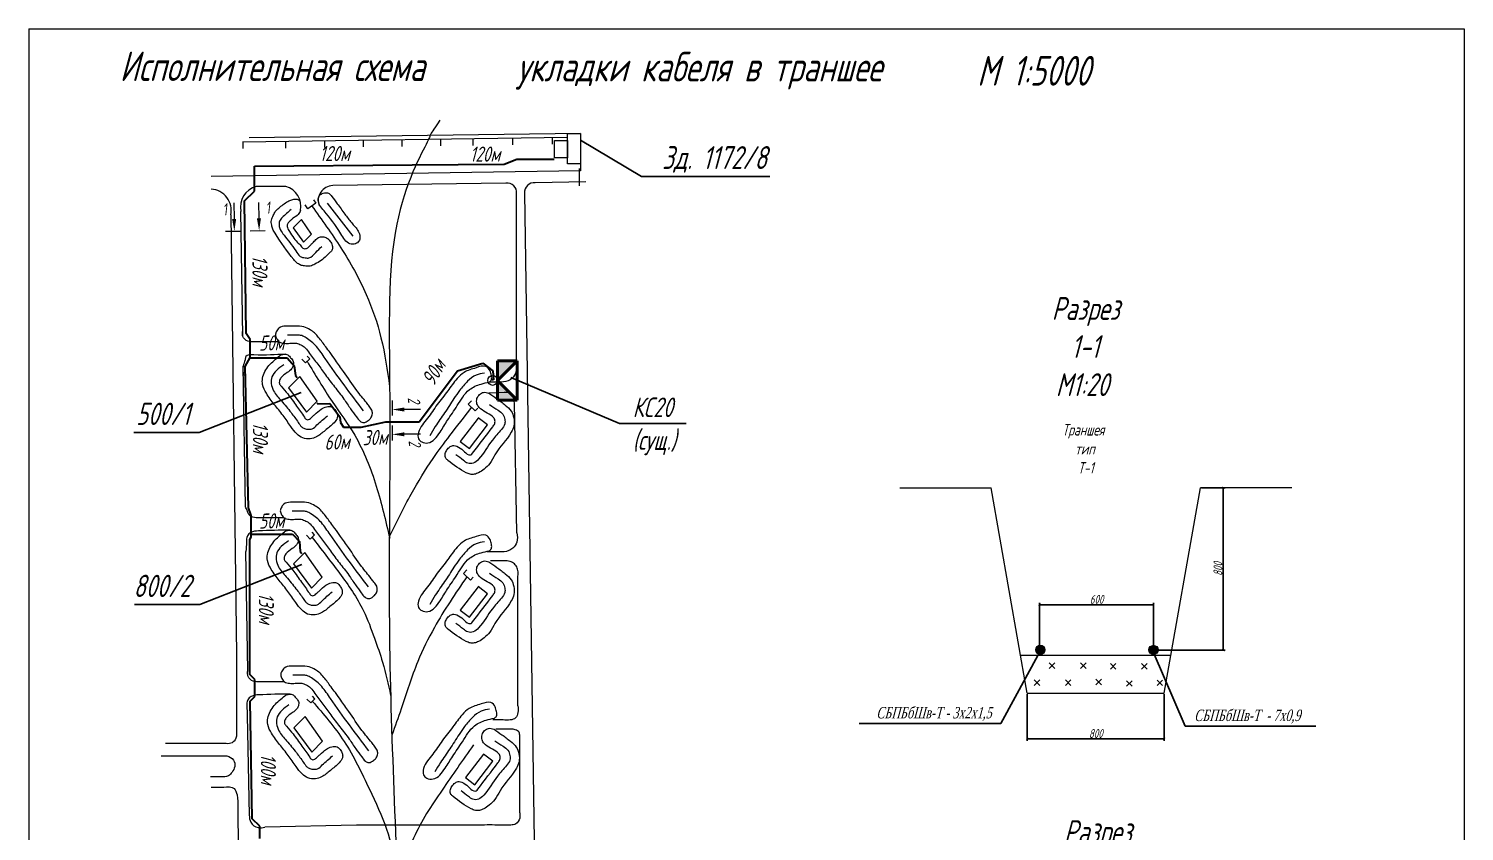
# Model space of a CAD drawing. Header units: millimetres. Extents: x 10081 to 14674, y 790 to 10644.
# Drawn here: x 13125 to 14094, y 4417 to 4958 of the extents above; entities that cross this region are included whole.
import ezdxf
from ezdxf import colors
from ezdxf.entities.mleader import LeaderData, LeaderLine
from ezdxf.enums import TextEntityAlignment as Align
from ezdxf.math import Vec2, Vec3

# ---------------------------------------------------------------- set-up
doc = ezdxf.new("R2010")
doc.units = ezdxf.units.MM
doc.layers.get('Defpoints').update_dxf_attribs({"color": 33})
for name, color, linetype, lineweight in [('Линия выноска', 137, 'Continuous', 20), ('Линия связи (Вновь)', 3, 'Continuous', 60), ('Размерная', 4, 'Continuous', 25), ('Рамка толстая', 7, 'Continuous', 60), ('Строительный', 251, 'Continuous', 13), ('ТаБлица', 253, 'Continuous', 25), ('текст', 7, 'Continuous', 25), ('Щиты пульты (Вновь)', 5, 'Continuous', 50), ('Элемент эл. схем', 7, 'Continuous', 35)]:
    doc.layers.add(name, color=color, linetype=linetype, lineweight=lineweight)
doc.layers.add('Текст.', color=51, linetype='Continuous')
doc.styles.add('Simplex', font='simplex.shx', dxfattribs={"width": 0.7, "oblique": 15})
doc.dimstyles.new('Simplex', dxfattribs={"dimtxt": 2.5, "dimasz": 2.5, "dimexe": 1.25, "dimexo": 0.625, "dimtad": 1, "dimtxsty": 'Simplex', "dimcen": 2.5, "dimclrt": 2, "dimadec": 0, "dimazin": 0, "dimtfac": 1, "dimtmove": 0, "dimatfit": 3, "dimfxl": 1, "dimarcsym": 0})

# ---------------------------------------------------------------- blocks, each defined once
blk = doc.blocks.new('_ArchTick')
at = {"color": 0, "linetype": 'ByBlock', "const_width": 0.15}
blk.add_lwpolyline([(-0.5, -0.5), (0.5, 0.5)], dxfattribs=at)
blk = doc.blocks.new('*D79')
at = {"layer": 'Defpoints', "color": 0, "lineweight": 40, "transparency": 16777216}
for p in [(13915.91, 4648.74), (13931.31, 4648.74), (13886.12, 4539.22)]:
    blk.add_point(p, dxfattribs=at)
at = {"layer": 'Размерная', "color": 0, "lineweight": -2, "transparency": 16777216}
for p, q in [((13916.53, 4648.74), (13932.56, 4648.74)), ((13931.31, 4539.22), (13931.31, 4648.74)), ((13886.75, 4539.22), (13932.56, 4539.22))]:
    blk.add_line(p, q, dxfattribs=at)
at = {"layer": 'Размерная', "color": 0, "lineweight": -2, "transparency": 16777216, "xscale": 1.5, "yscale": 1.5, "zscale": 1.5}
for p, rotation in [((13931.31, 4648.74), 90), ((13931.31, 4539.22), 270)]:
    blk.add_blockref('_ArchTick', p, dxfattribs=dict(at, rotation=rotation))
at = {"layer": 'Размерная', "color": 2, "lineweight": 20, "transparency": 16777216, "insert": (13927.68, 4593.98), "char_height": 2, "attachment_point": 5, "rotation": 90, "style": 'Simplex'}
blk.add_mtext('{\\H3x;\\C256;800}', dxfattribs=at)
blk = doc.blocks.new('*D80')
at = {"layer": 'Defpoints', "color": 0, "lineweight": 40, "transparency": 16777216}
for p in [(13799.07, 4510.14), (13891.47, 4510.14), (13891.47, 4479.4)]:
    blk.add_point(p, dxfattribs=at)
at = {"layer": 'Размерная', "color": 0, "lineweight": -2, "transparency": 16777216}
for p, q in [((13799.07, 4509.52), (13799.07, 4478.15)), ((13891.47, 4509.52), (13891.47, 4478.15)), ((13799.07, 4479.4), (13891.47, 4479.4))]:
    blk.add_line(p, q, dxfattribs=at)
at = {"layer": 'Размерная', "color": 0, "lineweight": -2, "transparency": 16777216, "xscale": 1.5, "yscale": 1.5, "zscale": 1.5, "rotation": 180}
blk.add_blockref('_ArchTick', (13799.07, 4479.4), dxfattribs=at)
at = {"layer": 'Размерная', "color": 0, "lineweight": -2, "transparency": 16777216, "xscale": 1.5, "yscale": 1.5, "zscale": 1.5}
blk.add_blockref('_ArchTick', (13891.47, 4479.4), dxfattribs=at)
at = {"layer": 'Размерная', "color": 2, "lineweight": 20, "transparency": 16777216, "insert": (13845.27, 4483.02), "char_height": 2, "attachment_point": 5, "style": 'Simplex'}
blk.add_mtext('{\\H3x;\\C256;800}', dxfattribs=at)
blk = doc.blocks.new('*D83')
at = {"layer": 'Defpoints', "color": 0, "lineweight": 40, "transparency": 16777216}
for p in [(13884.32, 4569.89), (13807.32, 4540.65), (13884.32, 4540.65)]:
    blk.add_point(p, dxfattribs=at)
at = {"layer": 'Размерная', "color": 0, "lineweight": -2, "transparency": 16777216}
for p, q in [((13807.32, 4541.27), (13807.32, 4571.14)), ((13807.32, 4569.89), (13884.32, 4569.89)), ((13884.32, 4541.27), (13884.32, 4571.14))]:
    blk.add_line(p, q, dxfattribs=at)
at = {"layer": 'Размерная', "color": 0, "lineweight": -2, "transparency": 16777216, "xscale": 1.5, "yscale": 1.5, "zscale": 1.5, "rotation": 180}
blk.add_blockref('_ArchTick', (13807.32, 4569.89), dxfattribs=at)
at = {"layer": 'Размерная', "color": 0, "lineweight": -2, "transparency": 16777216, "xscale": 1.5, "yscale": 1.5, "zscale": 1.5}
blk.add_blockref('_ArchTick', (13884.32, 4569.89), dxfattribs=at)
at = {"layer": 'Размерная', "color": 2, "lineweight": 20, "transparency": 16777216, "insert": (13845.82, 4573.51), "char_height": 2, "attachment_point": 5, "style": 'Simplex'}
blk.add_mtext('{\\H3x;\\C256;600}', dxfattribs=at)
blk = doc.blocks.new('_None')
blk = doc.blocks.new('A$C4BB167BF')
at = {"layer": 'Щиты пульты (Вновь)', "true_color": 0xc7c8ca}
h = blk.add_hatch(color=9, dxfattribs=at)
h.paths.add_polyline_path([(0, 3), (0, 0), (3, 3)])
h.paths.add_polyline_path([(6, 3), (3, 3), (6, 0)])
at = {"layer": 'Щиты пульты (Вновь)', "color": 252, "true_color": 0x939598}
for p, q in [((0, 3), (0, 0)), ((6, 3), (0, 3)), ((0, 0), (3, 3)), ((3, 3), (6, 0)), ((6, 0), (6, 3)), ((0, 0), (6, 0))]:
    blk.add_line(p, q, dxfattribs=at)

msp = doc.modelspace()

# ---------------------------------------------------------------- hatches: boundary and pattern name
at = {"layer": 'Элемент эл. схем', "lineweight": 20, "true_color": 0x000000}
for points in [[(13810.93771, 4539.46462, 1), (13804.77771, 4539.46462, 1)], [(13887.3126, 4539.41471, 1), (13881.1526, 4539.41471, 1)]]:
    msp.add_hatch(color=18, dxfattribs=at).paths.add_polyline_path(points)

# ---------------------------------------------------------------- linework, layer by layer
at = {"color": 18, "lineweight": 20, "true_color": 0x000000}
for points in [[(13479.96668, 4882.9352), (13488.81136, 4882.9352), (13488.81136, 4871.26459), (13479.96668, 4871.26459)], [(13488.79317, 4887.54355), (13497.68198, 4887.54355), (13497.68198, 4867.18358), (13488.79317, 4867.18358)]]:
    msp.add_lwpolyline(points, close=True, dxfattribs=at)
at = {"layer": 'Линия связи (Вновь)', "color": 18, "lineweight": 35, "true_color": 0x000000}
for p, q in [((13277.58501, 4865.50615), (13384.12726, 4866.42397)), ((13277.59046, 4848.73222), (13277.58501, 4865.50615)), ((13384.12726, 4866.42397), (13446.14971, 4866.98935)), ((13446.14971, 4866.98935), (13454.74206, 4870.32696)), ((13454.74206, 4870.32696), (13479.88147, 4870.29308)), ((13270.948, 4842.27857), (13277.59046, 4848.73222)), ((13271.92907, 4752.81977), (13270.948, 4842.27857)), ((13274.62013, 4748.70333), (13271.92907, 4752.81977)), ((13274.62013, 4736.62606), (13274.62013, 4748.70333)), ((13271.31723, 4730.5585), (13274.62013, 4736.62606)), ((13273.65213, 4635.27988), (13271.31723, 4730.5585)), ((13275.4375, 4630.03464), (13273.65213, 4635.27988)), ((13275.35629, 4615.48361), (13275.4375, 4630.03464)), ((13274.48895, 4613.94989), (13275.35629, 4615.48361)), ((13274.48895, 4522.8582), (13274.48895, 4613.94989)), ((13277.87385, 4519.43419), (13274.48895, 4522.8582)), ((13277.87385, 4507.91693), (13277.87385, 4519.43419)), ((13274.73289, 4504.82007), (13277.87385, 4507.91693)), ((13276.00302, 4425.51143), (13274.73289, 4504.82007)), ((13281.21365, 4420.63839), (13276.00302, 4425.51143)), ((13281.21365, 4412.27634), (13281.21365, 4420.63839))]:
    msp.add_line(p, q, dxfattribs=at)
at = {"layer": 'Рамка толстая', "color": 18, "lineweight": 20, "true_color": 0x000000}
for p, q in [((13125.29002, 4958.21426), (14093.91502, 4958.21426)), ((13125.29002, 4958.21426), (13125.29002, 3625.08926)), ((14093.91502, 4958.21426), (14093.91502, 3625.08926))]:
    msp.add_line(p, q, dxfattribs=at)
at = {"layer": 'Строительный', "color": 18, "lineweight": 20, "true_color": 0x000000}
for p, q in [((13488.79317, 4884.84231), (13269.62296, 4881.76673)), ((13497.68198, 4887.54355), (13274.01191, 4884.57542)), ((13298.66405, 4882.17425), (13298.66405, 4877.76425)), ((13324.79552, 4882.54095), (13324.79552, 4878.13095)), ((13350.92699, 4882.90765), (13350.92699, 4878.49765)), ((13377.05846, 4883.27435), (13377.05846, 4878.86435)), ((13403.18993, 4883.64105), (13403.18993, 4879.23105)), ((13425.0593, 4883.94794), (13425.0593, 4879.53794)), ((13451.612, 4884.32055), (13451.612, 4879.91055)), ((13478.58936, 4884.69912), (13478.58936, 4880.28912)), ((13269.7467, 4881.76846), (13269.7467, 4877.35846)), ((13496.86614, 4852.22466), (13496.86614, 4864.0013)), ((13497.68198, 4867.18358), (13497.68198, 4862.48848)), ((13497.68198, 4862.48848), (13248.30842, 4858.66563)), ((13447.28539, 4854.15663), (13330.41439, 4852.42753)), ((13501.09494, 4854.9248), (13466.99321, 4854.36121)), ((13298.69157, 4851.79612), (13278.86157, 4851.79612)), ((13454.51746, 4731.76603), (13454.51746, 4847.16367)), ((13459.76114, 4847.36825), (13474.30225, 3867.07309)), ((13269.75728, 4750.89749), (13268.51721, 4835.04067)), ((13313.64815, 4836.80239), (13311.84304, 4839.38104)), ((13318.97774, 4840.5332), (13313.64815, 4836.80239)), ((13317.42309, 4842.75407), (13318.97774, 4840.5332)), ((13326.69069, 4840.55867), (13343.98368, 4818.29615)), ((13261.71643, 4832.77588), (13265.5914, 4536.05965)), ((13309.35197, 4829.62386), (13303.69342, 4823.96531)), ((13303.69342, 4823.96531), (13310.6277, 4814.3296)), ((13316.04729, 4819.74918), (13309.35197, 4829.62386)), ((13310.6277, 4814.3296), (13316.04729, 4819.74918)), ((13314.87005, 4735.73811), (13313.23325, 4737.37491)), ((13271.4519, 4635.91096), (13270.0554, 4730.66902)), ((13309.47198, 4735.3512), (13311.97756, 4732.84562)), ((13311.97756, 4732.84562), (13314.87005, 4735.73811)), ((13308.28225, 4723.77581), (13300.62019, 4716.11375)), ((13320.00463, 4707.07751), (13308.28225, 4723.77581)), ((13300.62019, 4716.11375), (13312.72023, 4699.7931)), ((13446.03698, 4713.05498), (13435.79189, 4712.58175)), ((13312.72023, 4699.7931), (13320.00463, 4707.07751)), ((13421.76988, 4705.06806), (13423.96812, 4707.32097)), ((13426.42622, 4700.52472), (13421.76988, 4705.06806)), ((13428.31945, 4702.46504), (13426.42622, 4700.52472)), ((13454.62461, 4618.41591), (13453.01531, 4705.95395)), ((13312.75658, 4616.66295), (13315.26217, 4614.15737)), ((13315.26217, 4614.15737), (13318.15466, 4617.04986)), ((13318.15466, 4617.04986), (13316.51786, 4618.68666)), ((13273.08088, 4525.37923), (13271.89589, 4605.78503)), ((13311.56686, 4605.08755), (13303.9048, 4597.4255)), ((13323.28924, 4588.38926), (13311.56686, 4605.08755)), ((13303.9048, 4597.4255), (13316.00483, 4581.10485)), ((13418.62725, 4591.02797), (13420.82549, 4593.28088)), ((13316.00483, 4581.10485), (13323.28924, 4588.38926)), ((13423.28359, 4586.48463), (13418.62725, 4591.02797)), ((13425.17683, 4588.42495), (13423.28359, 4586.48463)), ((13455.38891, 4501.65458), (13455.38891, 4589.01896)), ((13265.5914, 4536.05965), (13265.5914, 4489.71441)), ((13813.89962, 4530.69457), (13817.64163, 4526.95256)), ((13817.64163, 4530.69457), (13813.89962, 4526.95256)), ((13834.93408, 4530.69457), (13838.67609, 4526.95256)), ((13838.67609, 4530.69457), (13834.93408, 4526.95256)), ((13855.15452, 4530.13777), (13858.89653, 4526.39576)), ((13858.89653, 4530.13777), (13855.15452, 4526.39576)), ((13876.18898, 4530.13777), (13879.93099, 4526.39576)), ((13879.93099, 4530.13777), (13876.18898, 4526.39576)), ((13803.69626, 4519.19301), (13807.43827, 4515.451)), ((13807.43827, 4519.19301), (13803.69626, 4515.451)), ((13824.73072, 4519.19301), (13828.47273, 4515.451)), ((13828.47273, 4519.19301), (13824.73072, 4515.451)), ((13845.36064, 4519.597), (13849.10265, 4515.855)), ((13849.10265, 4519.597), (13845.36064, 4515.855)), ((13865.98562, 4518.63621), (13869.72763, 4514.8942)), ((13869.72763, 4518.63621), (13865.98562, 4514.8942)), ((13886.61554, 4519.0402), (13890.35755, 4515.29819)), ((13890.35755, 4519.0402), (13886.61554, 4515.29819)), ((13313.0287, 4506.11123), (13315.53429, 4503.60564)), ((13315.53429, 4503.60564), (13318.42678, 4506.49813)), ((13318.42678, 4506.49813), (13316.78998, 4508.13493)), ((13272.76538, 4495.24211), (13274.02953, 4428.05061)), ((13311.83898, 4494.53583), (13304.17692, 4486.87377)), ((13323.56136, 4477.83753), (13311.83898, 4494.53583)), ((13304.17692, 4486.87377), (13316.27695, 4470.55313)), ((13257.39822, 4476.33441), (13217.49765, 4476.33441)), ((13316.27695, 4470.55313), (13323.56136, 4477.83753)), ((13456.61878, 4429.46014), (13456.61878, 4479.09728)), ((13214.70533, 4467.88436), (13254.18294, 4467.88436)), ((13346.56978, 4421.33829), (13284.62342, 4419.80186)), ((13432.92292, 4421.33829), (13346.56978, 4421.33829))]:
    msp.add_line(p, q, dxfattribs=at)
for points in [[(13428.45586, 4695.56686), (13416.50316, 4679.8686), (13422.75861, 4675.10568), (13434.89366, 4691.04344), (13428.63821, 4695.80636)], [(13428.45586, 4581.83099), (13416.50316, 4566.13273), (13422.75861, 4561.36981), (13434.89366, 4577.30757), (13428.63821, 4582.07048)], [(13432.08445, 4469.21079), (13419.9494, 4453.27304), (13426.20485, 4448.51012), (13438.3399, 4464.44787), (13432.08445, 4469.21079)]]:
    msp.add_lwpolyline(points, dxfattribs=at)
for centre, radius, start, end in [((13447.94456, 4847.60218), 6.58751, 356.18317171, 95.74288416), ((13466.33404, 4847.80676), 6.58751, 84.25711584, 183.81682829), ((13247.42273, 4835.5742), 14.56504, 348.92312265, 85.86922356), ((13282.12274, 4838.21187), 13.97022, 103.49952732, 193.12034259), ((13295.06183, 4838.42017), 13.85969, 348.95296455, 74.81764387), ((13330.53942, 4842.53878), 9.88954, 90.72433398, 202.13249375)]:
    msp.add_arc(centre, radius, start, end, dxfattribs=at)
msp.add_open_spline([(13402.67449, 4896.54215), (13393.28744, 4882.36245), (13402.67449, 4896.54215), (13366.3751, 4830.75794), (13370.1571, 4697.88058), (13366.36948, 4525.70081), (13378.33116, 4327.65021), (13376.417, 4133.81711), (13374.28425, 3999.88224), (13377.87078, 3912.92035), (13387.5046, 3862.2433), (13387.5046, 3862.2433), (13387.5046, 3862.2433), (13387.5046, 3862.2433), (13387.5046, 3862.2433), (13387.5046, 3862.2433), (13387.5046, 3862.2433), (13387.5046, 3862.2433), (13387.5046, 3862.2433)], degree=3, knots=[0, 0, 0, 0, 25.836333109, 49.871244762, 76.873917157, 116.334767859, 166.936096042, 211.721259242, 248.246118291, 257.850777941, 271.152471293, 282.284588503, 290.662390358, 305.749777897, 312.760031631, 324.633986925, 330.142951601, 332.123990533, 332.123990533, 332.123990533, 332.123990533], dxfattribs=at)
for points in [[(13308.6647, 4835.76445), (13307.1706, 4832.96395), (13303.68649, 4830.54507), (13302.26441, 4829.12299), (13300.46414, 4827.32272), (13299.61993, 4825.46392), (13300.46414, 4822.75005), (13303.46711, 4818.10996), (13306.52109, 4814.29191), (13308.9706, 4811.8424), (13310.85925, 4809.95375), (13312.19015, 4809.95375), (13313.96174, 4810.8701), (13314.90602, 4811.81438), (13316.17509, 4813.08346), (13317.44411, 4814.35247), (13319.62813, 4816.5365), (13322.20508, 4817.86463), (13324.41406, 4817.86463), (13326.83522, 4816.88778), (13328.31101, 4815.41199), (13329.84691, 4812.99398), (13330.31644, 4811.28307), (13329.84691, 4808.68722), (13328.28274, 4807.12304), (13326.18726, 4805.02756), (13318.4447, 4799.46459), (13315.1968, 4798.22566), (13312.18511, 4798.22566), (13309.22197, 4798.68834), (13306.69663, 4800.01186), (13304.13115, 4802.57735), (13291.5353, 4820.34006), (13289.9293, 4823.15564), (13289.21907, 4825.67285), (13289.09296, 4829.22277), (13290.33154, 4832.36017), (13291.68358, 4834.92604), (13294.01954, 4837.262), (13300.12174, 4841.72419), (13302.89695, 4842.92808), (13305.56261, 4843.28232), (13307.27885, 4842.92808), (13308.53455, 4841.67238)], [(13324.54835, 4835.45762), (13335.96821, 4819.9549), (13341.98654, 4813.28602), (13345.78245, 4813.28602), (13348.0839, 4814.98808), (13348.74146, 4817.91443), (13347.66545, 4821.67689), (13343.0589, 4827.45978), (13338.57372, 4833.29272), (13333.45968, 4840.26412), (13329.86781, 4845.20697), (13328.01565, 4847.05913), (13325.89257, 4847.65555), (13323.94979, 4847.2375), (13321.76789, 4846.10279), (13320.64988, 4842.53878), (13321.70889, 4838.98119), (13324.54835, 4835.45762)], [(13302.32249, 4836.26814), (13296.35812, 4830.96028), (13294.59862, 4828.52328), (13294.20822, 4825.64683), (13295.03849, 4822.77037), (13297.55769, 4819.03394), (13301.43658, 4814.08004), (13305.48199, 4808.47168), (13308.48113, 4804.75625), (13311.80019, 4803.71754), (13314.35945, 4803.71754), (13318.95814, 4807.3131), (13322.99698, 4811.38808)], [(13316.31294, 4838.66779), (13335.87086, 4810.55843), (13353.02693, 4779.02112), (13362.98791, 4749.8011), (13368.82099, 4716.89259)], [(13354.98075, 4703.79784), (13356.82278, 4700.96787), (13357.20473, 4698.75945), (13356.22474, 4695.84721), (13354.40116, 4694.02363), (13351.27742, 4692.69233), (13348.92656, 4693.58984), (13346.39207, 4696.58587), (13342.42719, 4701.94918), (13337.99823, 4708.51855), (13331.60479, 4716.80817), (13325.56359, 4724.78336), (13320.29475, 4732.05396), (13314.74616, 4739.32715), (13311.86223, 4743.08742), (13308.94998, 4744.98035), (13305.93231, 4746.13714), (13301.53535, 4746.13714), (13297.71082, 4746.13714), (13294.34316, 4747.08345), (13292.62128, 4749.27062), (13291.78156, 4751.83741), (13292.32271, 4753.87712), (13294.14298, 4756.40833), (13298.59903, 4757.69104), (13304.92753, 4757.69104), (13311.03379, 4757.15186), (13315.14167, 4755.23502), (13318.14263, 4753.13389), (13320.90942, 4750.08693), (13323.37414, 4746.982), (13325.75856, 4743.66309), (13328.63978, 4739.96265), (13332.28355, 4734.65731), (13337.71361, 4727.05585), (13346.60276, 4714.38671), (13353.16776, 4706.11802), (13354.98075, 4703.79784)], [(13294.31507, 4747.10365), (13284.06609, 4747.10365), (13276.72276, 4747.10365), (13272.07392, 4748.09797), (13270.26438, 4749.90752), (13269.52415, 4751.71522), (13269.70239, 4754.62184)], [(13351.28867, 4700.53311), (13325.37819, 4735.83916), (13319.45372, 4743.89386), (13316.17321, 4747.17437), (13312.45214, 4749.79586), (13309.48969, 4751.31324), (13306.54539, 4751.59014), (13299.84736, 4751.59014)], [(13298.22791, 4738.81992), (13277.10886, 4738.33503), (13271.89115, 4737.26095), (13271.27736, 4734.96809), (13270.0554, 4730.66902), (13270.14637, 4724.49591)], [(13294.60042, 4737.68078), (13287.37211, 4731.09066), (13284.71072, 4727.14734), (13283.07669, 4722.50596), (13283.07669, 4718.39562), (13285.63963, 4712.39403), (13290.99877, 4704.88518), (13296.89776, 4697.48073), (13302.18935, 4690.00766), (13306.2298, 4685.00496), (13310.13866, 4682.28414), (13315.24047, 4681.80138), (13319.3736, 4683.01774), (13325.24734, 4687.31348), (13331.27767, 4692.57245), (13333.42642, 4695.87526), (13333.42642, 4698.30798), (13332.33707, 4700.70869), (13329.76875, 4703.27702), (13326.18029, 4703.27702), (13322.55979, 4701.6331), (13318.1946, 4697.98341), (13316.32369, 4696.27287), (13314.16679, 4694.66846), (13312.93566, 4694.66846), (13311.3534, 4696.25073), (13306.03662, 4703.84015), (13300.10381, 4711.94639), (13295.6695, 4717.21264), (13294.39223, 4719.03802), (13294.39223, 4720.5478), (13295.46789, 4722.79613), (13299.74208, 4726.40794), (13302.71085, 4729.00528), (13303.70794, 4730.94777), (13303.70794, 4733.94163), (13302.03783, 4736.35729), (13300.14703, 4738.24809), (13297.24623, 4738.76173), (13295.22713, 4738.03952), (13294.60042, 4737.68078)], [(13297.3432, 4731.54449), (13292.45325, 4727.85622), (13289.40856, 4723.48725), (13288.98757, 4719.02251), (13290.54229, 4714.05941), (13295.77908, 4707.34495), (13302.31374, 4699.35957), (13307.1397, 4692.81843), (13309.40471, 4689.90146), (13311.41646, 4688.60395), (13314.0394, 4688.17145), (13316.58593, 4688.50219), (13319.79863, 4691.04824), (13326.80651, 4697.21061)], [(13313.14785, 4734.0159), (13330.09621, 4706.80321), (13345.22868, 4684.12598), (13359.78897, 4649.83014), (13368.86845, 4614.75602)], [(13436.03855, 4719.9123), (13430.4837, 4718.67578), (13422.66541, 4714.88868), (13414.47865, 4704.08502), (13407.91747, 4694.27244), (13402.82377, 4686.24668), (13394.64802, 4678.96063), (13390.45621, 4679.60044), (13388.29923, 4681.75742), (13388.29923, 4686.00354), (13394.44851, 4695.64619), (13400.88166, 4704.77034), (13407.98758, 4714.03141), (13414.36025, 4722.29662), (13419.05648, 4726.50491), (13427.149, 4729.58764), (13433.72782, 4730.46011), (13436.57924, 4727.60869), (13437.45388, 4724.41099), (13437.45388, 4721.38643), (13436.03855, 4719.9123)], [(13454.51746, 4731.76603), (13453.66993, 4725.8332), (13450.24843, 4721.56417), (13443.96622, 4719.9123), (13436.03855, 4719.9123)], [(13432.75546, 4726.0324), (13427.1077, 4724.70033), (13421.38979, 4720.5258), (13415.97557, 4714.36384), (13412.23693, 4708.96521), (13405.93475, 4699.24374), (13399.64812, 4690.03142), (13395.92835, 4683.80417)], [(13435.79189, 4712.58175), (13432.12232, 4713.05498), (13429.48645, 4711.60473), (13427.74206, 4708.81742), (13427.74206, 4705.28969), (13429.13459, 4702.90475), (13438.18608, 4696.84301), (13439.71951, 4694.79934), (13439.71951, 4692.08238), (13438.35975, 4689.74859), (13424.83538, 4672.0116), (13423.83137, 4671.00759), (13422.20114, 4671.00759), (13418.3853, 4673.83965), (13414.19408, 4676.76164), (13412.19511, 4677.2225), (13409.7656, 4676.4544), (13407.23677, 4673.92557), (13406.22075, 4671.06937), (13406.74354, 4668.61144), (13408.15752, 4667.19746), (13420.46605, 4658.85236), (13423.22863, 4657.82837), (13425.92359, 4657.82837), (13428.87725, 4658.84072), (13432.54239, 4661.25312), (13436.40437, 4665.1151), (13439.88961, 4671.00694), (13450.85864, 4686.16317), (13452.66197, 4690.55685), (13452.56291, 4695.94509), (13450.80568, 4700.47747), (13446.84546, 4704.43769), (13441.1424, 4708.78456), (13435.79189, 4712.58175)], [(13453.01531, 4705.95395), (13452.23313, 4709.52407), (13449.81361, 4712.42605), (13446.03698, 4713.05498)], [(13368.62112, 4615.8165), (13383.40972, 4644.49283), (13398.16073, 4668.50778), (13409.47371, 4683.89245), (13424.09805, 4702.79639)], [(13436.29452, 4704.79177), (13441.94658, 4700.99427), (13445.21882, 4698.28649), (13446.50789, 4694.78619), (13446.50789, 4691.73234), (13444.29513, 4688.06694), (13438.11223, 4680.81927), (13428.86975, 4668.06075), (13425.25973, 4665.28307), (13421.52799, 4665.28307), (13418.58054, 4667.15677), (13413.58933, 4670.88498)], [(13297.59968, 4628.4154), (13287.3507, 4628.4154), (13280.00736, 4628.4154), (13275.35852, 4629.40972), (13273.54898, 4631.21926), (13272.80875, 4633.02697), (13271.4519, 4635.91096)], [(13358.26536, 4585.10959), (13360.10739, 4582.27962), (13360.48934, 4580.0712), (13359.50935, 4577.15896), (13357.68577, 4575.33538), (13354.56203, 4574.00408), (13352.21117, 4574.90159), (13349.67668, 4577.89762), (13345.7118, 4583.26092), (13341.28284, 4589.8303), (13334.8894, 4598.11992), (13328.84819, 4606.09511), (13323.57935, 4613.36571), (13318.03077, 4620.6389), (13315.14684, 4624.39917), (13312.23458, 4626.2921), (13309.21692, 4627.44889), (13304.81995, 4627.44889), (13300.99542, 4627.44889), (13297.62776, 4628.3952), (13295.90589, 4630.58237), (13295.06617, 4633.14916), (13295.60732, 4635.18887), (13297.42758, 4637.72008), (13301.88364, 4639.00279), (13308.21213, 4639.00279), (13314.31839, 4638.4636), (13318.42627, 4636.54677), (13321.42724, 4634.44564), (13324.19403, 4631.39868), (13326.65874, 4628.29374), (13329.04317, 4624.97484), (13331.92438, 4621.2744), (13335.56816, 4615.96906), (13340.99822, 4608.3676), (13349.88736, 4595.69846), (13356.45237, 4587.42977), (13358.26536, 4585.10959)], [(13354.57327, 4581.84486), (13328.6628, 4617.15091), (13322.73833, 4625.20561), (13319.45782, 4628.48612), (13315.73674, 4631.10761), (13312.77429, 4632.62499), (13309.83, 4632.90189), (13303.13197, 4632.90189)], [(13301.51251, 4620.13167), (13280.39347, 4619.64678), (13275.17576, 4618.57269), (13272.88291, 4616.27984), (13272.2139, 4611.96417), (13271.89589, 4605.78503)], [(13297.88503, 4618.99253), (13290.65672, 4612.40241), (13287.99532, 4608.45909), (13286.3613, 4603.81771), (13286.3613, 4599.70737), (13288.92424, 4593.70577), (13294.28338, 4586.19693), (13300.18237, 4578.79248), (13305.47396, 4571.31941), (13309.51441, 4566.31671), (13313.42327, 4563.59589), (13318.52508, 4563.11313), (13322.65821, 4564.32949), (13328.53195, 4568.62523), (13334.56227, 4573.8842), (13336.71102, 4577.187), (13336.71102, 4579.61972), (13335.62168, 4582.02044), (13333.05335, 4584.58877), (13329.4649, 4584.58877), (13325.8444, 4582.94484), (13321.47921, 4579.29515), (13319.6083, 4577.58462), (13317.4514, 4575.98021), (13316.22026, 4575.98021), (13314.638, 4577.56247), (13309.32122, 4585.15189), (13303.38842, 4593.25814), (13298.9541, 4598.52439), (13297.67683, 4600.34977), (13297.67683, 4601.85955), (13298.7525, 4604.10788), (13303.02668, 4607.71969), (13305.99546, 4610.31703), (13306.99255, 4612.25952), (13306.99255, 4615.25338), (13305.32243, 4617.66904), (13303.43164, 4619.55983), (13300.53084, 4620.07348), (13298.51174, 4619.35127), (13297.88503, 4618.99253)], [(13300.62781, 4612.85624), (13295.73786, 4609.16797), (13292.69317, 4604.799), (13292.27218, 4600.33426), (13293.82689, 4595.37116), (13299.06368, 4588.6567), (13305.59835, 4580.67132), (13310.42431, 4574.13018), (13312.68932, 4571.2132), (13314.70107, 4569.9157), (13317.324, 4569.4832), (13319.87053, 4569.81394), (13323.08323, 4572.35999), (13330.09111, 4578.52236)], [(13316.43245, 4615.32765), (13334.99576, 4591.07549), (13351.18893, 4565.82568), (13358.56666, 4547.27992), (13364.05171, 4531.03431), (13369.5054, 4508.65893)], [(13436.03855, 4606.17643), (13430.4837, 4604.93991), (13422.66541, 4601.15281), (13414.47865, 4590.34915), (13407.91747, 4580.53657), (13402.82377, 4572.51081), (13394.64802, 4565.22476), (13390.45621, 4565.86457), (13388.29923, 4568.02155), (13388.29923, 4572.26766), (13394.44851, 4581.91031), (13400.88166, 4591.03447), (13407.98758, 4600.29554), (13414.36025, 4608.56075), (13419.05648, 4612.76904), (13427.149, 4615.85176), (13433.72782, 4616.72424), (13436.57924, 4613.87282), (13437.45388, 4610.67512), (13437.45388, 4607.65056), (13436.03855, 4606.17643)], [(13432.75546, 4612.29653), (13427.1077, 4610.96445), (13421.38979, 4606.78993), (13415.97557, 4600.62797), (13412.23693, 4595.22934), (13405.93475, 4585.50787), (13399.64812, 4576.29555), (13395.92835, 4570.0683)], [(13454.62461, 4618.41591), (13454.62461, 4612.01207), (13451.88743, 4608.00253), (13449.29972, 4606.33032), (13442.52297, 4605.57876), (13434.56582, 4605.57876)], [(13435.79189, 4598.84588), (13432.12232, 4599.31911), (13429.48645, 4597.86886), (13427.74206, 4595.08155), (13427.74206, 4591.55382), (13429.13459, 4589.16888), (13438.18608, 4583.10714), (13439.71951, 4581.06347), (13439.71951, 4578.34651), (13438.35975, 4576.01272), (13424.83538, 4558.27573), (13423.83137, 4557.27171), (13422.20114, 4557.27171), (13418.3853, 4560.10378), (13414.19408, 4563.02576), (13412.19511, 4563.48663), (13409.7656, 4562.71853), (13407.23677, 4560.1897), (13406.22075, 4557.3335), (13406.74354, 4554.87557), (13408.15752, 4553.46159), (13420.46605, 4545.11648), (13423.22863, 4544.0925), (13425.92359, 4544.0925), (13428.87725, 4545.10485), (13432.54239, 4547.51725), (13436.40437, 4551.37923), (13439.88961, 4557.27107), (13450.85864, 4572.4273), (13452.66197, 4576.82098), (13452.56291, 4582.20922), (13450.80568, 4586.7416), (13446.84546, 4590.70182), (13441.1424, 4595.04868), (13435.79189, 4598.84588)], [(13455.38891, 4589.01896), (13455.38891, 4592.90609), (13454.09135, 4596.09271), (13451.74364, 4598.44042), (13448.17604, 4599.3952), (13444.92843, 4599.3952), (13436.86735, 4599.3952)], [(13420.95542, 4588.7563), (13398.97578, 4554.48156), (13387.83252, 4531.55271), (13376.59617, 4499.703), (13370.3005, 4481.91543)], [(13436.29452, 4591.0559), (13441.94658, 4587.2584), (13445.21882, 4584.55062), (13446.50789, 4581.05032), (13446.50789, 4577.99647), (13444.29513, 4574.33107), (13438.11223, 4567.0834), (13428.86975, 4554.32488), (13425.25973, 4551.54719), (13421.52799, 4551.54719), (13418.58054, 4553.4209), (13413.58933, 4557.14911)], [(13297.8718, 4517.86368), (13287.62282, 4517.86368), (13280.27948, 4517.86368), (13275.63064, 4518.858), (13273.8211, 4520.66754), (13273.08088, 4522.47525), (13273.08088, 4525.37923)], [(13358.53748, 4474.55786), (13360.37951, 4471.72789), (13360.76146, 4469.51947), (13359.78147, 4466.60724), (13357.95789, 4464.78366), (13354.83415, 4463.45235), (13352.48329, 4464.34987), (13349.9488, 4467.3459), (13345.98392, 4472.7092), (13341.55496, 4479.27857), (13335.16152, 4487.5682), (13329.12031, 4495.54339), (13323.85147, 4502.81399), (13318.30289, 4510.08718), (13315.41896, 4513.84745), (13312.5067, 4515.74038), (13309.48904, 4516.89717), (13305.09207, 4516.89717), (13301.26754, 4516.89717), (13297.89988, 4517.84348), (13296.17801, 4520.03064), (13295.33829, 4522.59743), (13295.87944, 4524.63715), (13297.6997, 4527.16836), (13302.15576, 4528.45106), (13308.48426, 4528.45106), (13314.59051, 4527.91188), (13318.69839, 4525.99504), (13321.69936, 4523.89391), (13324.46615, 4520.84696), (13326.93086, 4517.74202), (13329.31529, 4514.42312), (13332.1965, 4510.72268), (13335.84028, 4505.41734), (13341.27034, 4497.81588), (13350.15948, 4485.14674), (13356.72449, 4476.87804), (13358.53748, 4474.55786)], [(13354.84539, 4471.29314), (13328.93492, 4506.59919), (13323.01045, 4514.65389), (13319.72994, 4517.9344), (13316.00886, 4520.55589), (13313.04641, 4522.07327), (13310.10212, 4522.35016), (13303.40409, 4522.35016)], [(13301.78463, 4509.57995), (13280.66559, 4509.09506), (13275.44788, 4508.02097), (13273.15503, 4505.72812), (13272.48602, 4501.41245), (13272.76538, 4495.24211)], [(13298.15715, 4508.4408), (13290.92884, 4501.85068), (13288.26744, 4497.90736), (13286.63342, 4493.26599), (13286.63342, 4489.15565), (13289.19636, 4483.15405), (13294.5555, 4475.6452), (13300.45449, 4468.24076), (13305.74608, 4460.76768), (13309.78653, 4455.76498), (13313.69539, 4453.04417), (13318.7972, 4452.56141), (13322.93033, 4453.77777), (13328.80407, 4458.07351), (13334.83439, 4463.33248), (13336.98314, 4466.63528), (13336.98314, 4469.068), (13335.8938, 4471.46872), (13333.32547, 4474.03704), (13329.73702, 4474.03704), (13326.11652, 4472.39312), (13321.75133, 4468.74343), (13319.88042, 4467.0329), (13317.72352, 4465.42849), (13316.49238, 4465.42849), (13314.91012, 4467.01075), (13309.59334, 4474.60017), (13303.66054, 4482.70641), (13299.22622, 4487.97267), (13297.94895, 4489.79804), (13297.94895, 4491.30783), (13299.02462, 4493.55616), (13303.2988, 4497.16796), (13306.26758, 4499.76531), (13307.26467, 4501.70779), (13307.26467, 4504.70166), (13305.59455, 4507.11732), (13303.70376, 4509.00811), (13300.80296, 4509.52176), (13298.78386, 4508.79955), (13298.15715, 4508.4408)], [(13316.63243, 4504.85919), (13338.09082, 4477.73871), (13355.15411, 4445.45242), (13366.79958, 4418.50345), (13373.7039, 4392.41614)], [(13439.4848, 4493.31674), (13433.92994, 4492.08022), (13426.11165, 4488.29312), (13417.92489, 4477.48946), (13411.36372, 4467.67688), (13406.27001, 4459.65112), (13398.09427, 4452.36507), (13393.90246, 4453.00487), (13391.74548, 4455.16185), (13391.74548, 4459.40797), (13397.89476, 4469.05062), (13404.32791, 4478.17478), (13411.43382, 4487.43585), (13417.80649, 4495.70106), (13422.50272, 4499.90935), (13430.59525, 4502.99207), (13437.17406, 4503.86455), (13440.02548, 4501.01313), (13440.90012, 4497.81543), (13440.90012, 4494.79087), (13439.4848, 4493.31674)], [(13300.89993, 4502.30451), (13296.00998, 4498.61625), (13292.96529, 4494.24728), (13292.5443, 4489.78254), (13294.09901, 4484.81943), (13299.3358, 4478.10498), (13305.87047, 4470.11959), (13310.69643, 4463.57845), (13312.96144, 4460.66148), (13314.97319, 4459.36398), (13317.59612, 4458.93148), (13320.14265, 4459.26221), (13323.35535, 4461.80827), (13330.36323, 4467.97063)], [(13436.20171, 4499.43684), (13430.55394, 4498.10476), (13424.83603, 4493.93024), (13419.42182, 4487.76828), (13415.68317, 4482.36965), (13409.381, 4472.64817), (13403.09436, 4463.43586), (13399.37459, 4457.2086)], [(13455.38891, 4501.65458), (13455.38891, 4497.10106), (13453.78189, 4493.56707), (13450.24455, 4492.19674), (13445.40776, 4492.19674), (13438.45665, 4492.19674)], [(13265.5914, 4489.71441), (13265.5914, 4484.16591), (13264.5506, 4478.67143), (13261.76527, 4476.46965), (13257.39822, 4476.33441)], [(13439.23813, 4485.98619), (13435.56856, 4486.45942), (13432.93269, 4485.00917), (13431.1883, 4482.22186), (13431.1883, 4478.69413), (13432.58084, 4476.30919), (13441.63232, 4470.24745), (13443.16576, 4468.20378), (13443.16576, 4465.48682), (13441.80599, 4463.15303), (13428.28162, 4445.41604), (13427.27761, 4444.41202), (13425.64738, 4444.41202), (13421.83154, 4447.24409), (13417.64032, 4450.16607), (13415.64135, 4450.62694), (13413.21184, 4449.85884), (13410.68302, 4447.33001), (13409.66699, 4444.47381), (13410.18978, 4442.01588), (13411.60376, 4440.6019), (13423.91229, 4432.25679), (13426.67487, 4431.23281), (13429.36983, 4431.23281), (13432.3235, 4432.24515), (13435.98863, 4434.65756), (13439.85062, 4438.51954), (13443.33585, 4444.41137), (13454.30488, 4459.5676), (13456.10821, 4463.96129), (13456.00915, 4469.34953), (13454.25192, 4473.88191), (13450.2917, 4477.84213), (13444.58864, 4482.18899), (13439.23813, 4485.98619)], [(13456.61878, 4479.09728), (13456.61878, 4481.36271), (13456.1379, 4483.84718), (13453.5306, 4485.55338), (13447.69994, 4486.00393), (13440.51303, 4486.00393)], [(13425.3043, 4475.30748), (13404.20056, 4444.85311), (13384.97271, 4412.52464), (13374.27006, 4377.43998)], [(13439.74077, 4478.19621), (13445.39283, 4474.39871), (13448.66507, 4471.69092), (13449.95414, 4468.19063), (13449.95414, 4465.13678), (13447.74138, 4461.47137), (13441.55847, 4454.22371), (13432.31599, 4441.46519), (13428.70598, 4438.6875), (13424.97423, 4438.6875), (13422.02678, 4440.56121), (13417.03558, 4444.28942)], [(13254.18294, 4467.88436), (13259.04961, 4467.88436), (13263.47455, 4465.12742), (13264.28833, 4460.74547), (13262.50819, 4456.93447), (13260.01179, 4454.43808), (13254.82393, 4453.82856), (13247.84799, 4453.82856)], [(13248.50924, 4446.86016), (13256.89848, 4446.86016), (13263.89698, 4445.96376), (13265.83211, 4441.60254), (13266.42339, 4433.57806)], [(13266.42339, 4433.57806), (13268.13327, 4380.651), (13267.66507, 4375.49022), (13265.59665, 4373.4218), (13261.78163, 4372.36155), (13255.47661, 4372.36155)], [(13274.02953, 4428.05061), (13275.17754, 4423.21967), (13280.05263, 4419.55099), (13284.62342, 4419.80186)], [(13456.61878, 4429.46014), (13456.61878, 4425.97386), (13453.83173, 4422.00903), (13450.58698, 4421.33829), (13439.7169, 4421.33829), (13432.92292, 4421.33829)]]:
    msp.add_spline(points, degree=3, dxfattribs=at)
at = {"layer": 'Текст.', "color": 18, "lineweight": 35, "true_color": 0x000000}
for p, q in [((13274.98797, 4736.39719), (13299.57257, 4736.39719)), ((13299.7706, 4736.42565), (13304.35399, 4730.93122)), ((13304.35399, 4730.93122), (13305.27063, 4724.52106)), ((13388.74864, 4693.169), (13414.69034, 4727.54648)), ((13414.69034, 4727.54648), (13431.7827, 4732.6326)), ((13431.7827, 4732.6326), (13438.51057, 4727.54648)), ((13438.51057, 4727.54648), (13438.93046, 4721.5263)), ((13305.27063, 4724.52106), (13306.34013, 4722.99482)), ((13438.93046, 4721.5263), (13437.96382, 4721.52885)), ((13319.6494, 4705.93608), (13320.3198, 4705.378)), ((13320.3198, 4705.378), (13328.47626, 4705.60124)), ((13328.47626, 4705.60124), (13335.11053, 4696.54608)), ((13335.11053, 4696.54608), (13335.67393, 4692.83129)), ((13335.67393, 4692.71871), (13337.70228, 4689.67933)), ((13337.70228, 4689.67933), (13349.53421, 4689.67933)), ((13349.53421, 4689.67933), (13366.21158, 4693.28156)), ((13366.21158, 4693.28156), (13388.74864, 4693.169)), ((13275.21963, 4617.37514), (13303.19104, 4617.37514)), ((13303.19104, 4617.37514), (13308.00833, 4612.40755)), ((13308.00833, 4612.40755), (13308.47453, 4605.73232)), ((13308.47453, 4605.73232), (13309.56227, 4604.33519))]:
    msp.add_line(p, q, dxfattribs=at)
at = {"layer": 'Щиты пульты (Вновь)', "color": 18, "lineweight": 20, "true_color": 0x000000}
msp.add_circle((13438.31479, 4721.06647), 3.3075, dxfattribs=at)
at = {"layer": 'Элемент эл. схем', "color": 18, "lineweight": 20, "true_color": 0x000000}
for p, q in [((13263.68312, 4840.7601), (13263.89507, 4829.99467)), ((13280.40315, 4841.08928), (13280.6151, 4830.32385)), ((13258.06035, 4821.6282), (13268.18166, 4821.82746)), ((13274.78038, 4821.95738), (13284.90169, 4822.15664)), ((13370.50508, 4707.45902), (13370.52009, 4697.33576)), ((13389.53147, 4701.48896), (13378.76397, 4701.47299)), ((13370.52988, 4690.73577), (13370.54489, 4680.61251)), ((13389.55627, 4684.76571), (13378.78877, 4684.74974)), ((13713.03146, 4648.74335), (13774.63146, 4648.74335)), ((13799.07038, 4510.14335), (13774.63146, 4648.74335)), ((13891.47038, 4510.14335), (13915.9093, 4648.74335)), ((13977.5093, 4648.74335), (13915.9093, 4648.74335)), ((13794.67618, 4535.92956), (13896.07786, 4535.83295)), ((13799.07038, 4510.14335), (13891.47038, 4510.14335))]:
    msp.add_line(p, q, dxfattribs=at)
for centre in [(13807.85771, 4539.46462), (13884.2326, 4539.41471)]:
    msp.add_circle(centre, 3.08, dxfattribs=at)
for points in [[(13262.52033, 4829.96761), (13265.2698, 4830.02174), (13264.05746, 4821.74627)], [(13279.24036, 4830.29678), (13281.98983, 4830.35091), (13280.77749, 4822.07545)], [(13378.76193, 4702.84799), (13378.76601, 4700.09799), (13370.51398, 4701.46076)], [(13378.78673, 4686.12474), (13378.7908, 4683.37474), (13370.53877, 4684.73751)]]:
    msp.add_solid(points, dxfattribs=at)

# ---------------------------------------------------------------- block references
at = {"color": 18, "lineweight": 20, "true_color": 0x000000, "xscale": 4.41, "yscale": 4.41, "zscale": 4.41, "rotation": 90}
msp.add_blockref('A$C4BB167BF', (13454.85216, 4707.83667), dxfattribs=at)

# ---------------------------------------------------------------- texts
at = {"layer": 'ТаБлица', "color": 18, "lineweight": 20, "true_color": 0x000000, "char_height": 10.164, "width": 275.88, "attachment_point": 5, "style": 'Simplex'}
for insert in [(13331.72787, 4874.07406), (13433.14865, 4873.67199)]:
    msp.add_mtext('120м', dxfattribs=dict(at, insert=insert))
for s, insert, rotation in [('130м', (13281.29546, 4795.09249), 270), ('50м', (13289.11046, 4746.39945), 1.56105888), ('90м', (13398.50169, 4726.60005), 59.39266587), ('130м', (13281.65214, 4682.57971), 270), ('60м', (13333.28509, 4679.61083), 1.56105888), ('30м', (13358.98201, 4682.61332), 1.56105888), ('50м', (13289.12623, 4626.39631), 1.56105888), ('130м', (13285.62191, 4567.5398), 270), ('100м', (13287.01983, 4459.10193), 270)]:
    msp.add_mtext(s, dxfattribs=dict(at, insert=insert, rotation=rotation))
at = {"layer": 'текст', "color": 18, "lineweight": 20, "true_color": 0x000000, "style": 'Simplex', "oblique": 15, "width": 0.7}
for s, p in [('Исполнительная схема', (13289.55971, 4922.93777)), ('укладки кабеля в траншее', (13577.83732, 4922.64403)), ('М 1:5000', (13803.33944, 4919.86549))]:
    msp.add_text(s, height=20, dxfattribs=at).set_placement(p, align=Align.CENTER)
at = {"layer": 'текст', "color": 18, "lineweight": 20, "true_color": 0x000000, "char_height": 11.55, "attachment_point": 5, "style": 'Simplex'}
for s, insert, rotation in [('{\\H0.7x;1}', (13257.30955, 4836.33188), 8.55286586), ('{\\H0.7x;1}', (13286.29477, 4837.42762), 8.55286586), ('{\\H0.7x;2}', (13385.21999, 4707.94208), 277.50996044), ('{\\H0.7x;2}', (13385.78799, 4678.94171), 277.50996044)]:
    msp.add_mtext_dynamic_manual_height_columns(s, width=8.7102084, gutter_width=15, heights=[0], dxfattribs=dict(at, insert=insert, rotation=rotation))
at = {"layer": 'текст', "color": 18, "lineweight": 20, "true_color": 0x000000, "attachment_point": 1, "style": 'Simplex'}
for s, width, insert, char_height in [('\\pi6.9573;Разрез \\P\\pi20.092;1-1\\P\\pi9.7045;М1:20', 65.8694283, (13808.58275, 4777.29802), 15.4), ('\\pi-3.6664;Траншея\\P\\pi4.951;тип \\P\\pi6.8981;Т-1', 25.8694283, (13826.28454, 4691.65119), 7.7), ('\\pi16.957;Разрез \\P\\pi26.121;2-2\\P\\pi19.704;М1:20', 85.8694283, (13806.71994, 4424.59148), 15.4)]:
    msp.add_mtext_dynamic_manual_height_columns(s, width=width, gutter_width=12.5, heights=[0], dxfattribs=dict(at, insert=insert, char_height=char_height))

# ---------------------------------------------------------------- dimensions: what is measured, and where the dimension line sits
at = {"layer": 'Размерная', "color": 18, "lineweight": 20, "true_color": 0x000000}
dim = msp.add_linear_dim(base=(13931.3093, 4648.74335), p1=(13886.1247, 4539.21973), p2=(13915.9093, 4648.74335), angle=90, text='{\\H3x;\\C256;800}', dimstyle='Simplex', override={"dimtxt": 2, "dimasz": 1.5, "dimlfac": 20, "dimrnd": 1, "dimtxsty": 'Simplex', "dimblk1": 'ArchTick', "dimblk2": 'ArchTick', "dimsah": 1}, dxfattribs=at)
dim.commit()
dim.dimension.update_dxf_attribs({"geometry": '*D79', "text_midpoint": (13927.6843, 4593.98154)})
for base, p1, p2, text, picture, middle in [((13884.3211, 4569.88631), (13807.3211, 4540.64509), (13884.3211, 4540.64509), '{\\H3x;\\C256;600}', '*D83', (13845.8211, 4573.51131)), ((13891.47038, 4479.39597), (13799.07038, 4510.14335), (13891.47038, 4510.14335), '{\\H3x;\\C256;800}', '*D80', (13845.27038, 4483.02097))]:
    dim = msp.add_linear_dim(base=base, p1=p1, p2=p2, text=text, dimstyle='Simplex', override={"dimtxt": 2, "dimasz": 1.5, "dimlfac": 20, "dimrnd": 1, "dimtxsty": 'Simplex', "dimblk1": 'ArchTick', "dimblk2": 'ArchTick', "dimsah": 1}, dxfattribs=at)
    dim.commit()
    dim.dimension.update_dxf_attribs({"geometry": picture, "text_midpoint": middle})

# ---------------------------------------------------------------- leaders
at = {"layer": 'Линия выноска', "color": 18, "lineweight": 20, "true_color": 0x000000}
ml = msp.add_multileader_mtext('Standard', dxfattribs=at)
ml.set_content('\\pxsm0.75;{\\C256;\\c0;Зд. 1172/8}', color=2, style='Simplex')
ml.set_leader_properties()
ml.set_arrow_properties(name='NONE')
ml.build(insert=Vec2(0, 0))
ml.multileader.update_dxf_attribs({"text_left_attachment_type": 6, "text_right_attachment_type": 6, "dogleg_length": 8.32248, "arrow_head_size": 17.64})
ctx = ml.context
ctx.base_point, ctx.char_height, ctx.arrow_head_size, ctx.landing_gap_size, ctx.plane_origin = Vec3(13543.79624, 4858.48174), 15.435, 17.64, 8.82, Vec3(13610.97475, 4886.28158)
ctx.left_attachment, ctx.right_attachment = 6, 6
notes = []
notes.append((ctx, [(0, (1, 1, 0), (13538.69063, 4858.48174), (1, 0), 5.10561, [(0, [(13497.68198, 4883.02887)], 0, [])])]))
ctx.mtext.insert, ctx.mtext.flow_direction = Vec3(13552.61624, 4879.06174), 5
ml = msp.add_multileader_mtext('Standard', dxfattribs=at)
ml.set_content('{\\C256;\\c0;КС20 ^J(сущ.)}', color=2, style='Simplex')
ml.set_leader_properties()
ml.set_arrow_properties(name='NONE')
ml.build(insert=Vec2(0, 0))
ml.multileader.update_dxf_attribs({"text_left_attachment_type": 6, "text_right_attachment_type": 6, "dogleg_length": 0, "arrow_head_size": 17.64})
ctx = ml.context
ctx.base_point, ctx.char_height, ctx.arrow_head_size, ctx.landing_gap_size, ctx.plane_origin = Vec3(13523.95924, 4691.94179), 13.23, 17.64, 8.82, Vec3(13658.24971, 4558.45162)
ctx.left_attachment, ctx.right_attachment = 6, 6
notes.append((ctx, [(0, (1, 1, 0), (13523.95924, 4691.94179), (1, 0), 0, [(0, [(13450.61965, 4723.12088)], 0, [])])]))
ctx.mtext.insert, ctx.mtext.flow_direction = Vec3(13532.77924, 4709.58179), 5
ml = msp.add_multileader_mtext('Standard', dxfattribs=at)
ml.set_content('{\\C256;\\c0;500/1}', color=2, style='Simplex')
ml.set_leader_properties()
ml.set_arrow_properties(name='NONE')
ml.build(insert=Vec2(0, 0))
ml.multileader.update_dxf_attribs({"text_left_attachment_type": 6, "text_right_attachment_type": 6, "dogleg_length": 0, "arrow_head_size": 12.32})
ctx = ml.context
ctx.base_point, ctx.char_height, ctx.arrow_head_size, ctx.landing_gap_size, ctx.plane_origin = Vec3(13181.17275, 4686.07115), 15, 12.32, 6.16, Vec3(12977.08361, 4573.49022)
ctx.left_attachment, ctx.right_attachment, ctx.text_align_type = 6, 6, 2
notes.append((ctx, [(1, (1, 1, 0), (13240.24642, 4686.07115), (-1, 0), 0, [(0, [(13309.05822, 4713.04595)], 0, [])])]))
ctx.mtext.insert, ctx.mtext.alignment, ctx.mtext.flow_direction = Vec3(13234.08642, 4706.07115), 3, 5
ml = msp.add_multileader_mtext('Standard', dxfattribs=at)
ml.set_content('{\\C256;\\c0;800/2}', color=2, style='Simplex')
ml.set_leader_properties()
ml.set_arrow_properties(name='NONE')
ml.build(insert=Vec2(0, 0))
ml.multileader.update_dxf_attribs({"text_left_attachment_type": 6, "text_right_attachment_type": 6, "dogleg_length": 0, "arrow_head_size": 12.32})
ctx = ml.context
ctx.base_point, ctx.char_height, ctx.arrow_head_size, ctx.landing_gap_size, ctx.plane_origin = Vec3(13178.40561, 4570.06874), 15, 12.32, 6.16, Vec3(12977.5509, 4457.4878)
ctx.left_attachment, ctx.right_attachment, ctx.text_align_type = 6, 6, 2
notes.append((ctx, [(1, (1, 1, 0), (13240.71371, 4570.06874), (-1, 0), 0, [(0, [(13309.52551, 4597.04354)], 0, [])])]))
ctx.mtext.insert, ctx.mtext.alignment, ctx.mtext.flow_direction = Vec3(13234.55371, 4590.06874), 3, 5
ml = msp.add_multileader_mtext('Standard', dxfattribs=at)
ml.set_content('{\\fTimes New Roman|b0|i0|c204|p18;\\H0.83333x;\\C256;\\c0;СБПБбШв-Т - 3х2х1,5}', color=2, style='Simplex')
ml.set_leader_properties()
ml.set_arrow_properties(name='NONE')
ml.build(insert=Vec2(0, 0))
ml.multileader.update_dxf_attribs({"text_left_attachment_type": 6, "text_right_attachment_type": 6, "dogleg_length": 0, "arrow_head_size": 12.32})
ctx = ml.context
ctx.base_point, ctx.char_height, ctx.arrow_head_size, ctx.landing_gap_size, ctx.plane_origin = Vec3(13691.43879, 4489.79293), 9.24, 12.32, 6.16, Vec3(13543.16876, 4434.15187)
ctx.left_attachment, ctx.right_attachment, ctx.text_align_type = 6, 6, 2
notes.append((ctx, [(1, (1, 1, 0), (13781.1467, 4489.79293), (-1, 0), 0, [(0, [(13807.56751, 4538.09438)], 0, [])])]))
ctx.mtext.insert, ctx.mtext.alignment, ctx.mtext.flow_direction = Vec3(13774.9867, 4500.92601), 3, 5
ml = msp.add_multileader_mtext('Standard', dxfattribs=at)
ml.set_content('{\\fTimes New Roman|b0|i0|c204|p18;\\H0.83333x;\\C256;\\c0;СБПБбШв-Т  - 7х0,9}', color=2, style='Simplex')
ml.set_leader_properties()
ml.set_arrow_properties(name='NONE')
ml.build(insert=Vec2(0, 0))
ml.multileader.update_dxf_attribs({"text_left_attachment_type": 6, "text_right_attachment_type": 6, "dogleg_length": 0, "arrow_head_size": 12.32})
ctx = ml.context
ctx.base_point, ctx.char_height, ctx.arrow_head_size, ctx.landing_gap_size, ctx.plane_origin = Vec3(13905.53966, 4488.01038), 9.24, 12.32, 6.16, Vec3(13619.54365, 4434.10196)
ctx.left_attachment, ctx.right_attachment = 6, 6
notes.append((ctx, [(0, (1, 1, 0), (13905.53966, 4488.01038), (1, 0), 0, [(0, [(13883.9424, 4538.04447)], 0, [])])]))
ctx.mtext.insert, ctx.mtext.flow_direction = Vec3(13911.69966, 4499.14345), 5
for ctx, leaders in notes:
    for number, flags, end, landing, length, lines in leaders:
        leader = LeaderData()
        leader.index, (leader.has_last_leader_line, leader.has_dogleg_vector, leader.attachment_direction) = number, flags
        leader.last_leader_point, leader.dogleg_vector, leader.dogleg_length = Vec3(end), Vec3(landing), length
        for number, points, colour, breaks in lines:
            line = LeaderLine()
            line.index, line.vertices, line.color, line.breaks = number, Vec3.list(points), colors.encode_raw_color(colour), breaks
            leader.lines.append(line)
        ctx.leaders.append(leader)

doc.saveas('drawing.dxf')
